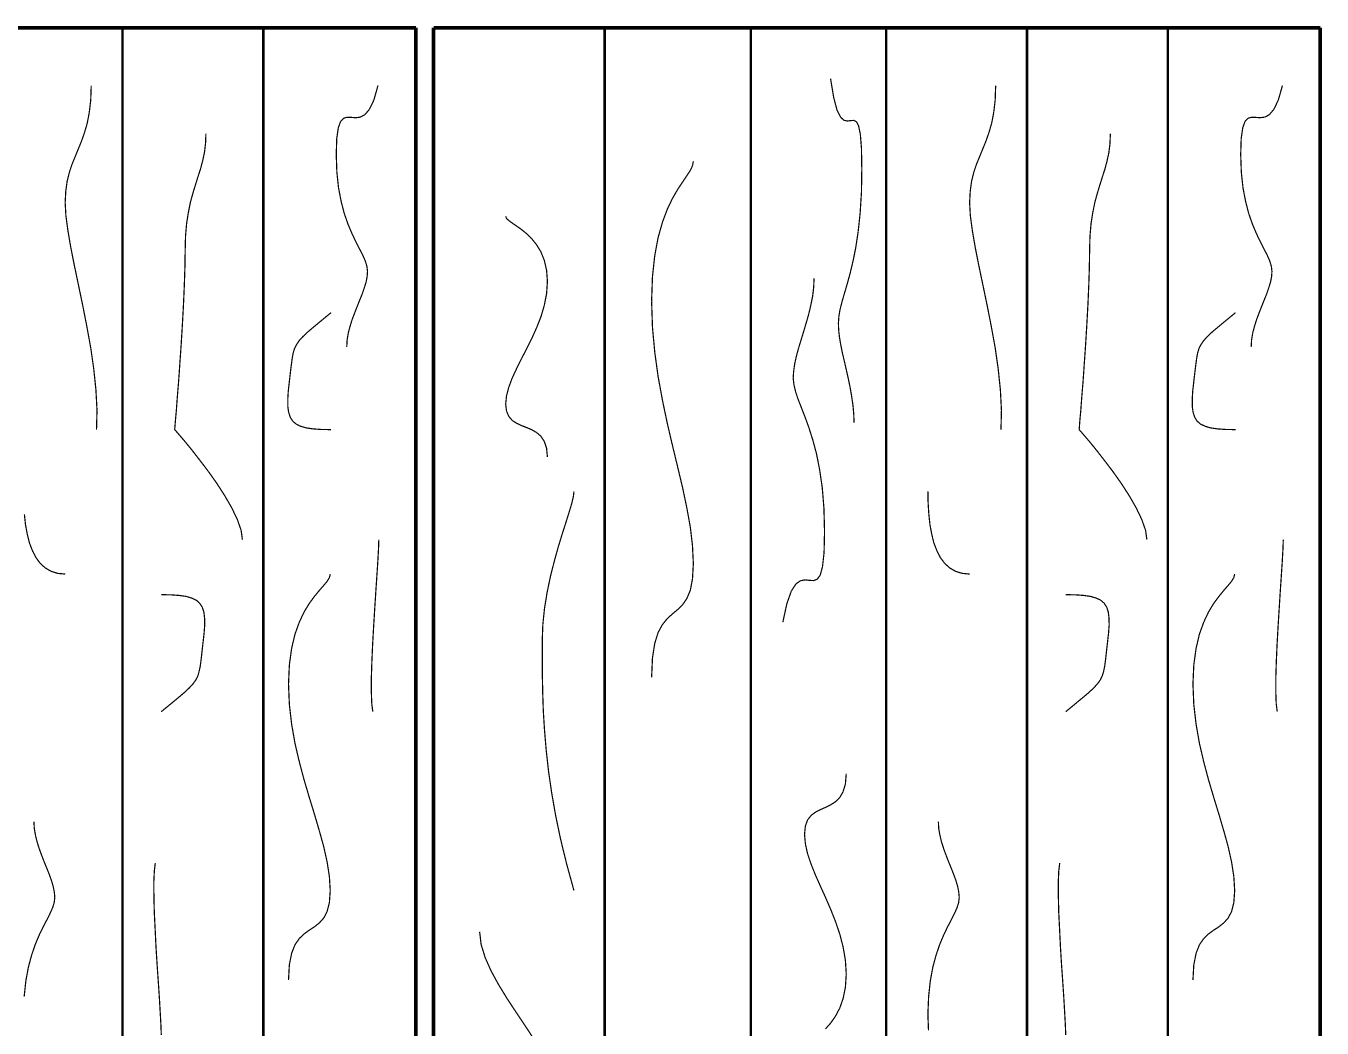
# Model space of a CAD drawing. Header units: metres. Extents: x -4.57 to 2.82, y -8.31 to 0.16.
# Drawn here: x -0.309 to 0.766, y -7.346 to -6.515 of the extents above; entities that cross this region are included whole.
import ezdxf

# ---------------------------------------------------------------- set-up
doc = ezdxf.new("R2010")
doc.units = ezdxf.units.M
doc.header["$LTSCALE"] = 10
doc.layers.get('0').update_dxf_attribs({"linetype": 'CONTINUOUS', "lineweight": 100})
doc.layers.add('furniture', color=4, linetype='CONTINUOUS', lineweight=100)

# ---------------------------------------------------------------- blocks, each defined once
blk = doc.blocks.new('F-0-0')
at = {"color": 0}
for points, const_width in [([(-765.9, 367.5), (-765.9, 367.5)], 3), ([(-765.9, 367.5), (-638.2, 367.5)], 3), ([(-765.9, 306.2), (-765.9, 367.5)], 3), ([(-765.9, 367.5), (-765.9, 367.5)], 3), ([(-765.9, 367.5), (-765.9, 367.5)], 3), ([(-765.9, 367.5), (-765.9, 367.5)], 3), ([(-765.9, 367.5), (-765.9, 367.5)], 3), ([(-765.9, 367.5), (-765.9, 367.5)], 3), ([(-765.9, 367.5), (-765.9, 367.5)], 3), ([(-765.9, 367.5), (-765.9, 367.5)], 3), ([(-765.9, 367.5), (-765.9, 367.5)], 3), ([(-765.9, 367.5), (-765.9, 367.5)], 3), ([(-765.9, 367.5), (-765.9, 367.5)], 3), ([(-765.9, 367.5), (-765.9, 367.5)], 3), ([(-765.9, 367.5), (-765.9, 367.5)], 3), ([(-765.9, 367.5), (-765.9, 367.5)], 3), ([(-765.9, 367.5), (-765.9, 367.5)], 3), ([(-638.2, 367.5), (-510.6, 367.5)], 3), ([(-510.6, 367.5), (-382.9, 367.5)], 3), ([(-382.9, 367.5), (-255.3, 367.5)], 3), ([(-255.3, 367.5), (-127.6, 367.5)], 3), ([(-127.6, 367.5), (0, 367.5)], 3), ([(0, 367.5), (127.6, 367.5)], 3), ([(-718, 336.1), (-718, 336.1)], 1), ([(-718, 336.1), (-706, 332.7)], 1), ([(-341.4, 336.8), (-341.4, 336.8)], 1), ([(-341.4, 336.8), (-333.1, 336.5)], 1), ([(-333.1, 336.5), (-322.5, 335.9)], 1), ([(-322.5, 335.9), (-310.3, 335.1)], 1), ([(-310.3, 335.1), (-296.9, 334.2)], 1), ([(-296.9, 334.2), (-282.6, 333.3)], 1), ([(-282.6, 333.3), (-268, 332.4)], 1), ([(-706, 332.7), (-698.3, 329)], 1), ([(-698.3, 329), (-693.8, 325.2)], 1), ([(-693.8, 325.2), (-691.8, 321.4)], 1), ([(-582.7, 320.7), (-577.5, 323.4)], 1), ([(-577.5, 323.4), (-572.7, 325.5)], 1), ([(-572.7, 325.5), (-568.2, 326.9)], 1), ([(-568.2, 326.9), (-563.9, 327.4)], 1), ([(-563.9, 327.4), (-559.5, 327.1)], 1), ([(-559.5, 327.1), (-554.9, 326.2)], 1), ([(-554.9, 326.2), (-550.1, 324.7)], 1), ([(-550.1, 324.7), (-545.1, 323)], 1), ([(-545.1, 323), (-540, 320.9)], 1), ([(-268, 332.4), (-253.5, 331.6)], 1), ([(-253.5, 331.6), (-239.6, 331)], 1), ([(-239.6, 331), (-226.7, 330.6)], 1), ([(-226.7, 330.6), (-215.3, 330.6)], 1), ([(-215.3, 330.6), (-205.9, 330.9)], 1), ([(-205.9, 330.9), (-198.8, 331.8)], 1), ([(-691.8, 321.4), (-691.3, 317.6)], 1), ([(-691.6, 313.9), (-691.7, 310.6)], 1), ([(-691.3, 317.6), (-691.6, 313.9)], 1), ([(-611.7, 308.2), (-602.9, 311.3)], 1), ([(-602.9, 311.3), (-595.3, 314.5)], 1), ([(-595.3, 314.5), (-588.6, 317.7)], 1), ([(-588.6, 317.7), (-582.7, 320.7)], 1), ([(-540, 320.9), (-534.7, 318.8)], 1), ([(-534.7, 318.8), (-529.3, 316.7)], 1), ([(-529.3, 316.7), (-523.8, 314.6)], 1), ([(-523.8, 314.6), (-518.2, 312.9)], 1), ([(-518.2, 312.9), (-512.6, 311.4)], 1), ([(-512.6, 311.4), (-506.9, 310.5)], 1), ([(-765.9, 244.9), (-765.9, 306.2)], 3), ([(-691.7, 310.6), (-690.9, 307.6)], 1), ([(-690.9, 307.6), (-688.3, 305.1)], 1), ([(-688.3, 305.1), (-683, 303.2)], 1), ([(-683, 303.2), (-674.1, 301.9)], 1), ([(-674.1, 301.9), (-660.9, 301.5)], 1), ([(-660.9, 301.5), (-646.1, 302)], 1), ([(-646.1, 302), (-633.1, 303.4)], 1), ([(-633.1, 303.4), (-621.7, 305.6)], 1), ([(-621.7, 305.6), (-611.7, 308.2)], 1), ([(-506.9, 310.5), (-501.2, 310.2)], 1), ([(-529.7, 297.2), (-529.7, 297.2)], 1), ([(-529.7, 297.2), (-523.2, 289.3)], 1), ([(-432.8, 289.2), (-432.7, 297.2)], 1), ([(-310, 295.8), (-312.9, 296.5)], 1), ([(-306.9, 293.9), (-310, 295.8)], 1), ([(-303.5, 291.1), (-306.9, 293.9)], 1), ([(-299.4, 287.5), (-303.5, 291.1)], 1), ([(-86.9, 291.1), (-99.9, 287.5)], 1), ([(-74.3, 293.9), (-86.9, 291.1)], 1), ([(-62.1, 295.8), (-74.3, 293.9)], 1), ([(-50.5, 296.5), (-62.1, 295.8)], 1), ([(-40.5, 295.8), (-50.5, 296.5)], 1), ([(-33.1, 293.9), (-40.5, 295.8)], 1), ([(-27.7, 291.1), (-33.1, 293.9)], 1), ([(-23.7, 287.5), (-27.7, 291.1)], 1), ([(-523.2, 289.3), (-517.9, 282.9)], 1), ([(-517.9, 282.9), (-513.6, 277.8)], 1), ([(-434.1, 276.6), (-433.3, 282.3)], 1), ([(-433.3, 282.3), (-432.8, 289.2)], 1), ([(-294.5, 283.5), (-299.4, 287.5)], 1), ([(-288.7, 279.2), (-294.5, 283.5)], 1), ([(-281.6, 274.9), (-288.7, 279.2)], 1), ([(-127.5, 279.2), (-142, 274.9)], 1), ([(-113.5, 283.5), (-127.5, 279.2)], 1), ([(-99.9, 287.5), (-113.5, 283.5)], 1), ([(-20.5, 283.5), (-23.7, 287.5)], 1), ([(-17.7, 279.2), (-20.5, 283.5)], 1), ([(-14.6, 274.9), (-17.7, 279.2)], 1), ([(-513.6, 277.8), (-509.8, 273.8)], 1), ([(-509.8, 273.8), (-506.5, 270.8)], 1), ([(-506.5, 270.8), (-503.3, 268.6)], 1), ([(-503.3, 268.6), (-500, 266.9)], 1), ([(-437.3, 268.2), (-435.5, 271.9)], 1), ([(-435.5, 271.9), (-434.1, 276.6)], 1), ([(-273.2, 270.9), (-281.6, 274.9)], 1), ([(-263.2, 267.3), (-273.2, 270.9)], 1), ([(-157, 270.9), (-172.4, 267.3)], 1), ([(-142, 274.9), (-157, 270.9)], 1), ([(-10.8, 270.9), (-14.6, 274.9)], 1), ([(-5.6, 267.3), (-10.8, 270.9)], 1), ([(-500, 266.9), (-496.3, 265.8)], 1), ([(-496.3, 265.8), (-492, 265)], 1), ([(-492, 265), (-486.8, 264.3)], 1), ([(-486.8, 264.3), (-480.4, 263.5)], 1), ([(-480.4, 263.5), (-472.6, 262.6)], 1), ([(-472.6, 262.6), (-464.7, 261.7)], 1), ([(-464.7, 261.7), (-457.8, 261.3)], 1), ([(-457.8, 261.3), (-452, 261.3)], 1), ([(-452, 261.3), (-447.1, 262)], 1), ([(-447.1, 262), (-443.1, 263.3)], 1), ([(-443.1, 263.3), (-439.8, 265.3)], 1), ([(-439.8, 265.3), (-437.3, 268.2)], 1), ([(-251.4, 264.5), (-263.2, 267.3)], 1), ([(-237.6, 262.6), (-251.4, 264.5)], 1), ([(-221.6, 261.9), (-237.6, 262.6)], 1), ([(-204.8, 262.6), (-221.6, 261.9)], 1), ([(-188.4, 264.5), (-204.8, 262.6)], 1), ([(-172.4, 267.3), (-188.4, 264.5)], 1), ([(1.5, 264.5), (-5.6, 267.3)], 1), ([(11.1, 262.6), (1.5, 264.5)], 1), ([(23.7, 261.9), (11.1, 262.6)], 1), ([(23.7, 261.9), (23.7, 261.9)], 1), ([(-765.9, 183.7), (-765.9, 244.9)], 3), ([(-765.9, 241), (-765.9, 241)], 2), ([(-765.9, 241), (-638.2, 241)], 2), ([(-638.2, 241), (-510.6, 241)], 2), ([(-510.6, 241), (-382.9, 241)], 2), ([(-382.9, 241), (-255.3, 241)], 2), ([(-255.3, 241), (-127.6, 241)], 2), ([(-127.6, 241), (0, 241)], 2), ([(0, 241), (127.6, 241)], 2), ([(-377.8, 209.1), (-367.7, 214.9)], 1), ([(-367.7, 214.9), (-358.1, 219.5)], 1), ([(-358.1, 219.5), (-349.2, 222.6)], 1), ([(-349.2, 222.6), (-341.4, 223.7)], 1), ([(-387.9, 202.6), (-377.8, 209.1)], 1), ([(-678, 193.4), (-678, 193.4)], 1), ([(-678, 193.4), (-669.9, 193.1)], 1), ([(-669.9, 193.1), (-662.5, 192.2)], 1), ([(-407, 188.6), (-397.8, 195.6)], 1), ([(-397.8, 195.6), (-387.9, 202.6)], 1), ([(-765.9, 122.4), (-765.9, 183.7)], 3), ([(-662.5, 192.2), (-655.6, 190.7)], 1), ([(-655.6, 190.7), (-649.1, 189)], 1), ([(-649.1, 189), (-642.6, 186.9)], 1), ([(-642.6, 186.9), (-635.9, 184.8)], 1), ([(-635.9, 184.8), (-629, 182.7)], 1), ([(-629, 182.7), (-621.4, 180.6)], 1), ([(-415.4, 182.1), (-407, 188.6)], 1), ([(-291.2, 185.5), (-293, 181.7)], 1), ([(-288.7, 188.3), (-291.2, 185.5)], 1), ([(-285.4, 190.4), (-288.7, 188.3)], 1), ([(-281.4, 191.7), (-285.4, 190.4)], 1), ([(-276.5, 192.3), (-281.4, 191.7)], 1), ([(-270.7, 192.4), (-276.5, 192.3)], 1), ([(-263.8, 191.9), (-270.7, 192.4)], 1), ([(-255.9, 191), (-263.8, 191.9)], 1), ([(-248.1, 190.1), (-255.9, 191)], 1), ([(-241.7, 189.4), (-248.1, 190.1)], 1), ([(-236.5, 188.7), (-241.7, 189.4)], 1), ([(-232.2, 187.8), (-236.5, 188.7)], 1), ([(-228.5, 186.7), (-232.2, 187.8)], 1), ([(-225.2, 185.1), (-228.5, 186.7)], 1), ([(-222, 182.8), (-225.2, 185.1)], 1), ([(-218.7, 179.8), (-222, 182.8)], 1), ([(-621.4, 180.6), (-613, 178.9)], 1), ([(-613, 178.9), (-603.7, 177.4)], 1), ([(-603.7, 177.4), (-593.1, 176.5)], 1), ([(-593.1, 176.5), (-581, 176.2)], 1), ([(-581, 176.2), (-567.3, 176)], 1), ([(-567.3, 176), (-552.2, 175.5)], 1), ([(-552.2, 175.5), (-536.2, 174.8)], 1), ([(-536.2, 174.8), (-519.8, 173.9)], 1), ([(-519.8, 173.9), (-503.4, 172.9)], 1), ([(-503.4, 172.9), (-487.6, 171.8)], 1), ([(-487.6, 171.8), (-472.9, 170.8)], 1), ([(-431.5, 168.6), (-427.9, 171.7)], 1), ([(-427.9, 171.7), (-422.5, 176.3)], 1), ([(-422.5, 176.3), (-415.4, 182.1)], 1), ([(-294.4, 177), (-295.2, 171.3)], 1), ([(-293, 181.7), (-294.4, 177)], 1), ([(-214.9, 175.8), (-218.7, 179.8)], 1), ([(-210.6, 170.7), (-214.9, 175.8)], 1), ([(-472.9, 170.8), (-459.8, 169.7)], 1), ([(-459.8, 169.7), (-448.7, 168.9)], 1), ([(-448.7, 168.9), (-440.1, 168.1)], 1), ([(-440.1, 168.1), (-434.6, 167.7)], 1), ([(-434.6, 167.7), (-432.7, 167.5)], 1), ([(-432.7, 167.5), (-431.5, 168.6)], 1), ([(-295.7, 164.5), (-295.8, 156.4)], 1), ([(-295.2, 171.3), (-295.7, 164.5)], 1), ([(-205.3, 164.3), (-210.6, 170.7)], 1), ([(-198.8, 156.4), (-205.3, 164.3)], 1), ([(-198.8, 156.4), (-198.8, 156.4)], 1), ([(-66.3, 150.6), (-73.3, 151.4)], 1), ([(-56.8, 150.2), (-66.3, 150.6)], 1), ([(-45.4, 150.3), (-56.8, 150.2)], 1), ([(-32.5, 150.6), (-45.4, 150.3)], 1), ([(-18.6, 151.3), (-32.5, 150.6)], 1), ([(-4.1, 152), (-18.6, 151.3)], 1), ([(10.5, 152.9), (-4.1, 152)], 1), ([(24.7, 153.9), (10.5, 152.9)], 1), ([(38.2, 154.8), (24.7, 153.9)], 1), ([(50.4, 155.5), (38.2, 154.8)], 1), ([(61, 156.1), (50.4, 155.5)], 1), ([(69.3, 156.4), (61, 156.1)], 1), ([(-766.4, 124.3), (-766.4, 124.3)], 2), ([(-766.4, 124.3), (-638.8, 124.3)], 2), ([(-765.9, 61.1), (-765.9, 122.4)], 3), ([(-638.8, 124.3), (-511.2, 124.3)], 2), ([(-511.2, 124.3), (-383.5, 124.3)], 2), ([(-383.5, 124.3), (-255.9, 124.3)], 2), ([(-255.9, 124.3), (-128.2, 124.3)], 2), ([(-128.2, 124.3), (-0.6, 124.3)], 2), ([(-0.6, 124.3), (127.1, 124.3)], 2), ([(-718, 98.3), (-718, 98.3)], 1), ([(-718, 98.3), (-706, 97.9)], 1), ([(-706, 97.9), (-695.7, 96.7)], 1), ([(-695.7, 96.7), (-686.8, 95)], 1), ([(-518.1, 94.7), (-500.5, 97.9)], 1), ([(-500.5, 97.9), (-483, 100.4)], 1), ([(-483, 100.4), (-465.7, 102.2)], 1), ([(-465.7, 102.2), (-448.8, 103.1)], 1), ([(-448.8, 103.1), (-432.7, 102.7)], 1), ([(-686.8, 95), (-678.9, 92.7)], 1), ([(-678.9, 92.7), (-671.8, 90.2)], 1), ([(-671.8, 90.2), (-665.2, 87.5)], 1), ([(-665.2, 87.5), (-658.8, 84.9)], 1), ([(-568.4, 84.4), (-552.2, 87.8)], 1), ([(-552.2, 87.8), (-535.4, 91.3)], 1), ([(-535.4, 91.3), (-518.1, 94.7)], 1), ([(-658.8, 84.9), (-652.5, 82.3)], 1), ([(-652.5, 82.3), (-645.8, 80.1)], 1), ([(-645.8, 80.1), (-638.5, 78.3)], 1), ([(-638.5, 78.3), (-630.3, 77.2)], 1), ([(-630.3, 77.2), (-621, 76.7)], 1), ([(-621, 76.7), (-610.1, 77.3)], 1), ([(-610.1, 77.3), (-597.5, 79)], 1), ([(-597.5, 79), (-583.5, 81.4)], 1), ([(-583.5, 81.4), (-568.4, 84.4)], 1), ([(-313.5, 70.5), (-312.9, 76.7)], 1), ([(-318, 60.2), (-315.2, 65)], 1), ([(-315.2, 65), (-313.5, 70.5)], 1), ([(-58.6, 65.4), (-63.6, 63.6)], 1), ([(-53.8, 66.8), (-58.6, 65.4)], 1), ([(-49.2, 67.7), (-53.8, 66.8)], 1), ([(-44.8, 68.1), (-49.2, 67.7)], 1), ([(-40.5, 67.6), (-44.8, 68.1)], 1), ([(-36, 66.2), (-40.5, 67.6)], 1), ([(-31.2, 64), (-36, 66.2)], 1), ([(-26, 61.4), (-31.2, 64)], 1), ([(-765.9, -0.1), (-765.9, 61.1)], 3), ([(-326.5, 52.5), (-321.8, 56)], 1), ([(-321.8, 56), (-318, 60.2)], 1), ([(-90.5, 53.5), (-96.2, 52.1)], 1), ([(-84.9, 55.3), (-90.5, 53.5)], 1), ([(-79.4, 57.3), (-84.9, 55.3)], 1), ([(-74, 59.4), (-79.4, 57.3)], 1), ([(-68.7, 61.6), (-74, 59.4)], 1), ([(-63.6, 63.6), (-68.7, 61.6)], 1), ([(-20.1, 58.3), (-26, 61.4)], 1), ([(-13.4, 55.1), (-20.1, 58.3)], 1), ([(-5.8, 51.9), (-13.4, 55.1)], 1), ([(-371.6, 42.3), (-362.4, 42.9)], 1), ([(-362.4, 42.9), (-353.8, 43.8)], 1), ([(-353.8, 43.8), (-345.9, 45.3)], 1), ([(-345.9, 45.3), (-338.6, 47.1)], 1), ([(-338.6, 47.1), (-332.2, 49.6)], 1), ([(-332.2, 49.6), (-326.5, 52.5)], 1), ([(-101.8, 51.1), (-107.5, 50.8)], 1), ([(-96.2, 52.1), (-101.8, 51.1)], 1), ([(3, 48.9), (-5.8, 51.9)], 1), ([(13, 46.2), (3, 48.9)], 1), ([(24.4, 44.1), (13, 46.2)], 1), ([(37.4, 42.7), (24.4, 44.1)], 1), ([(52.2, 42.1), (37.4, 42.7)], 1), ([(65.4, 42.6), (52.2, 42.1)], 1), ([(-381.4, 42.1), (-371.6, 42.3)], 1), ([(-381.4, 42.1), (-381.4, 42.1)], 1), ([(-766.4, 7.6), (-766.4, 7.6)], 2), ([(-766.4, 7.6), (-638.8, 7.6)], 2), ([(-765.9, -61.4), (-765.9, -0.1)], 3), ([(-638.8, 7.6), (-511.2, 7.6)], 2), ([(-511.2, 7.6), (-383.5, 7.6)], 2), ([(-383.5, 7.6), (-255.9, 7.6)], 2), ([(-255.9, 7.6), (-128.2, 7.6)], 2), ([(-128.2, 7.6), (-0.6, 7.6)], 2), ([(-0.6, 7.6), (127.1, 7.6)], 2), ([(-689.1, -19.5), (-688.1, -17.2)], 1), ([(-688.9, -22), (-689.1, -19.5)], 1), ([(-688.6, -24.7), (-688.9, -22)], 1), ([(-688.1, -17.2), (-684.6, -15.4)], 1), ([(-684.6, -15.4), (-677.6, -13.9)], 1), ([(-677.6, -13.9), (-666, -13)], 1), ([(-666, -13), (-648.6, -12.7)], 1), ([(-648.6, -12.7), (-629.2, -13)], 1), ([(-629.2, -13), (-612, -14.1)], 1), ([(-612, -14.1), (-597, -15.7)], 1), ([(-597, -15.7), (-583.8, -17.7)], 1), ([(-583.8, -17.7), (-572.3, -20)], 1), ([(-572.3, -20), (-562.3, -22.4)], 1), ([(-468.2, -22.5), (-460.8, -21.2)], 1), ([(-460.8, -21.2), (-453.4, -20.1)], 1), ([(-453.4, -20.1), (-445.9, -19.4)], 1), ([(-445.9, -19.4), (-438.4, -19.1)], 1), ([(-697.8, -33.3), (-691.9, -30.4)], 1), ([(-691.9, -30.4), (-689.2, -27.6)], 1), ([(-689.2, -27.6), (-688.6, -24.7)], 1), ([(-562.3, -22.4), (-553.5, -24.8)], 1), ([(-553.5, -24.8), (-545.7, -27.1)], 1), ([(-545.7, -27.1), (-538.8, -29.1)], 1), ([(-538.8, -29.1), (-532.5, -30.7)], 1), ([(-532.5, -30.7), (-526.7, -31.7)], 1), ([(-526.7, -31.7), (-521, -32.1)], 1), ([(-521, -32.1), (-515.2, -31.9)], 1), ([(-515.2, -31.9), (-509.1, -31.2)], 1), ([(-509.1, -31.2), (-502.8, -30.1)], 1), ([(-502.8, -30.1), (-496.2, -28.8)], 1), ([(-496.2, -28.8), (-489.5, -27.2)], 1), ([(-489.5, -27.2), (-482.5, -25.6)], 1), ([(-482.5, -25.6), (-475.4, -24)], 1), ([(-475.4, -24), (-468.2, -22.5)], 1), ([(-147.5, -25.6), (-147.5, -25.6)], 1), ([(-147.5, -25.6), (-138.9, -26.3)], 1), ([(-138.9, -26.3), (-132.5, -28.2)], 1), ([(-132.5, -28.2), (-127.6, -31)], 1), ([(-127.6, -31), (-124.1, -34.6)], 1), ([(-25, -34.6), (-14.5, -31)], 1), ([(-14.5, -31), (-3.7, -28.2)], 1), ([(-3.7, -28.2), (7.4, -26.3)], 1), ([(7.4, -26.3), (18.8, -25.6)], 1), ([(18.8, -25.6), (29.7, -26.3)], 1), ([(29.7, -26.3), (39, -28.2)], 1), ([(39, -28.2), (47, -31)], 1), ([(47, -31), (53.8, -34.6)], 1), ([(-723.7, -38.6), (-708, -36)], 1), ([(-723.7, -38.6), (-723.7, -38.6)], 1), ([(-708, -36), (-697.8, -33.3)], 1), ([(-124.1, -34.6), (-121.5, -38.6)], 1), ([(-121.5, -38.6), (-119.4, -42.9)], 1), ([(-119.4, -42.9), (-117.5, -47.2)], 1), ([(-54.5, -47.2), (-45, -42.9)], 1), ([(-45, -42.9), (-35.1, -38.6)], 1), ([(-35.1, -38.6), (-25, -34.6)], 1), ([(53.8, -34.6), (59.5, -38.6)], 1), ([(59.5, -38.6), (64.3, -42.9)], 1), ([(-550.7, -52.6), (-558.2, -52.3)], 1), ([(-543.2, -53.5), (-550.7, -52.6)], 1), ([(-535.8, -55), (-543.2, -53.5)], 1), ([(-424.3, -53.4), (-434.4, -56.6)], 1), ([(-412.8, -50.3), (-424.3, -53.4)], 1), ([(-399.6, -47.7), (-412.8, -50.3)], 1), ([(-384.6, -45.5), (-399.6, -47.7)], 1), ([(-367.5, -44.1), (-384.6, -45.5)], 1), ([(-348, -43.6), (-367.5, -44.1)], 1), ([(-330.7, -44), (-348, -43.6)], 1), ([(-319, -45.3), (-330.7, -44)], 1), ([(-312, -47.2), (-319, -45.3)], 1), ([(-308.6, -49.7), (-312, -47.2)], 1), ([(-307.5, -52.7), (-308.6, -49.7)], 1), ([(-307.7, -56), (-307.5, -52.7)], 1), ([(-117.5, -47.2), (-115.4, -51.3)], 1), ([(-115.4, -51.3), (-112.7, -54.8)], 1), ([(-72.5, -54.8), (-63.7, -51.3)], 1), ([(-63.7, -51.3), (-54.5, -47.2)], 1), ([(-765.9, -122.7), (-765.9, -61.4)], 3), ([(-528.5, -56.7), (-535.8, -55)], 1), ([(-521.2, -58.8), (-528.5, -56.7)], 1), ([(-514.1, -60.9), (-521.2, -58.8)], 1), ([(-507.2, -63), (-514.1, -60.9)], 1), ([(-500.4, -65.1), (-507.2, -63)], 1), ([(-450.9, -62.8), (-457.8, -65.5)], 1), ([(-443.2, -59.8), (-450.9, -62.8)], 1), ([(-434.4, -56.6), (-443.2, -59.8)], 1), ([(-308.1, -59.7), (-307.7, -56)], 1), ([(-307.4, -63.5), (-308.1, -59.7)], 1), ([(-304.8, -67.3), (-307.4, -63.5)], 1), ([(-112.7, -54.8), (-109, -57.7)], 1), ([(-109, -57.7), (-103.9, -59.5)], 1), ([(-103.9, -59.5), (-97.2, -60.2)], 1), ([(-97.2, -60.2), (-89.3, -59.5)], 1), ([(-89.3, -59.5), (-81.1, -57.7)], 1), ([(-81.1, -57.7), (-72.5, -54.8)], 1), ([(-493.8, -66.9), (-500.4, -65.1)], 1), ([(-487.5, -68.3), (-493.8, -66.9)], 1), ([(-481.4, -69.2), (-487.5, -68.3)], 1), ([(-475.6, -69.6), (-481.4, -69.2)], 1), ([(-470, -69), (-475.6, -69.6)], 1), ([(-464.1, -67.6), (-470, -69)], 1), ([(-457.8, -65.5), (-464.1, -67.6)], 1), ([(-298.9, -71.1), (-304.8, -67.3)], 1), ([(-288.6, -74.8), (-298.9, -71.1)], 1), ([(-273, -78.2), (-288.6, -74.8)], 1), ([(-273, -78.2), (-273, -78.2)], 1), ([(-766.4, -104.8), (-766.4, -104.8)], 2), ([(-766.4, -104.8), (-638.8, -104.8)], 2), ([(-638.8, -104.8), (-511.2, -104.8)], 2), ([(-511.2, -104.8), (-383.5, -104.8)], 2), ([(-383.5, -104.8), (-255.9, -104.8)], 2), ([(-255.9, -104.8), (-128.2, -104.8)], 2), ([(-128.2, -104.8), (-0.6, -104.8)], 2), ([(-0.6, -104.8), (127.1, -104.8)], 2), ([(-765.9, -184), (-765.9, -122.7)], 3), ([(-651.5, -153.1), (-655.2, -152.4)], 1), ([(-647.6, -154.9), (-651.5, -153.1)], 1), ([(-643.2, -157.8), (-647.6, -154.9)], 1), ([(-638, -161.3), (-643.2, -157.8)], 1), ([(-631.8, -165.4), (-638, -161.3)], 1), ([(-384.5, -161.3), (-401.7, -165.4)], 1), ([(-367.8, -157.8), (-384.5, -161.3)], 1), ([(-351.8, -154.9), (-367.8, -157.8)], 1), ([(-336.4, -153.1), (-351.8, -154.9)], 1), ([(-321.6, -152.4), (-336.4, -153.1)], 1), ([(-309, -153.1), (-321.6, -152.4)], 1), ([(-299.5, -154.9), (-309, -153.1)], 1), ([(-292.6, -157.8), (-299.5, -154.9)], 1), ([(-287.5, -161.3), (-292.6, -157.8)], 1), ([(-283.5, -165.4), (-287.5, -161.3)], 1), ([(-624.4, -169.7), (-631.8, -165.4)], 1), ([(-615.4, -174), (-624.4, -169.7)], 1), ([(-419.5, -169.7), (-437.9, -174)], 1), ([(-401.7, -165.4), (-419.5, -169.7)], 1), ([(-279.9, -169.7), (-283.5, -165.4)], 1), ([(-276, -174), (-279.9, -169.7)], 1), ([(-765.9, -245.2), (-765.9, -184)], 3), ([(-604.7, -178), (-615.4, -174)], 1), ([(-592, -181.6), (-604.7, -178)], 1), ([(-577, -184.4), (-592, -181.6)], 1), ([(-476.6, -181.6), (-496.9, -184.4)], 1), ([(-457, -178), (-476.6, -181.6)], 1), ([(-437.9, -174), (-457, -178)], 1), ([(-271.1, -178), (-276, -174)], 1), ([(-264.5, -181.6), (-271.1, -178)], 1), ([(-255.5, -184.4), (-264.5, -181.6)], 1), ([(-559.5, -186.3), (-577, -184.4)], 1), ([(-539.2, -187), (-559.5, -186.3)], 1), ([(-517.7, -186.3), (-539.2, -187)], 1), ([(-496.9, -184.4), (-517.7, -186.3)], 1), ([(-243.3, -186.3), (-255.5, -184.4)], 1), ([(-227.3, -187), (-243.3, -186.3)], 1), ([(-227.3, -187), (-227.3, -187)], 1), ([(-766.4, -225.9), (-766.4, -225.9)], 2), ([(-766.4, -225.9), (-638.8, -225.9)], 2), ([(-638.8, -225.9), (-511.2, -225.9)], 2), ([(-511.2, -225.9), (-383.5, -225.9)], 2), ([(-383.5, -225.9), (-255.9, -225.9)], 2), ([(-255.9, -225.9), (-128.2, -225.9)], 2), ([(-128.2, -225.9), (-0.6, -225.9)], 2), ([(-0.6, -225.9), (127.1, -225.9)], 2), ([(-765.9, -306.5), (-765.9, -245.2)], 3), ([(-377.1, -251.9), (-381.4, -251.4)], 1), ([(-371.2, -253.3), (-377.1, -251.9)], 1), ([(-363.9, -255.5), (-371.2, -253.3)], 1), ([(-355.3, -258.2), (-363.9, -255.5)], 1), ([(-345.6, -261.3), (-355.3, -258.2)], 1), ([(-72.3, -257.4), (-93.1, -262.5)], 1), ([(-50.5, -251.4), (-72.3, -257.4)], 1), ([(-50.5, -251.4), (-50.5, -251.4)], 1), ([(-334.8, -264.6), (-345.6, -261.3)], 1), ([(-323.2, -267.8), (-334.8, -264.6)], 1), ([(-310.9, -270.9), (-323.2, -267.8)], 1), ([(-112.8, -266.6), (-131.7, -269.9)], 1), ([(-93.1, -262.5), (-112.8, -266.6)], 1), ([(-580.1, -278.8), (-586, -282.4)], 1), ([(-573.1, -276), (-580.1, -278.8)], 1), ([(-564.9, -274.1), (-573.1, -276)], 1), ([(-555.4, -273.4), (-564.9, -274.1)], 1), ([(-545.4, -274.1), (-555.4, -273.4)], 1), ([(-535.7, -276), (-545.4, -274.1)], 1), ([(-526.2, -278.8), (-535.7, -276)], 1), ([(-517.1, -282.4), (-526.2, -278.8)], 1), ([(-427.2, -278.8), (-430.3, -282.4)], 1), ([(-423, -276), (-427.2, -278.8)], 1), ([(-417.3, -274.1), (-423, -276)], 1), ([(-409.9, -273.4), (-417.3, -274.1)], 1), ([(-409.9, -273.4), (-409.9, -273.4)], 1), ([(-298, -273.6), (-310.9, -270.9)], 1), ([(-284.7, -275.8), (-298, -273.6)], 1), ([(-271.1, -277.2), (-284.7, -275.8)], 1), ([(-257.3, -277.7), (-271.1, -277.2)], 1), ([(-243.3, -277.7), (-257.3, -277.7)], 1), ([(-229, -277.6), (-243.3, -277.7)], 1), ([(-214.3, -277.3), (-229, -277.6)], 1), ([(-199.1, -276.8), (-214.3, -277.3)], 1), ([(-183.3, -275.8), (-199.1, -276.8)], 1), ([(-166.8, -274.4), (-183.3, -275.8)], 1), ([(-149.6, -272.5), (-166.8, -274.4)], 1), ([(-131.7, -269.9), (-149.6, -272.5)], 1), ([(-591, -286.4), (-595.2, -290.7)], 1), ([(-586, -282.4), (-591, -286.4)], 1), ([(-508.2, -286.4), (-517.1, -282.4)], 1), ([(-499.6, -290.7), (-508.2, -286.4)], 1), ([(-432.6, -286.4), (-434.4, -290.7)], 1), ([(-430.3, -282.4), (-432.6, -286.4)], 1), ([(62, -291.6), (72.9, -284.5)], 1), ([(-601.5, -299), (-604, -302.6)], 1), ([(-598.7, -295), (-601.5, -299)], 1), ([(-595.2, -290.7), (-598.7, -295)], 1), ([(-491.3, -295), (-499.6, -290.7)], 1), ([(-483.2, -299), (-491.3, -295)], 1), ([(-475.5, -302.6), (-483.2, -299)], 1), ([(-438, -299), (-440.3, -302.6)], 1), ([(-436.1, -295), (-438, -299)], 1), ([(-434.4, -290.7), (-436.1, -295)], 1), ([(39.3, -306.7), (50.8, -299.1)], 1), ([(50.8, -299.1), (62, -291.6)], 1), ([(-765.9, -367.8), (-765.9, -306.5)], 3), ([(-607.8, -307.3), (-609.6, -308)], 1), ([(-606, -305.4), (-607.8, -307.3)], 1), ([(-604, -302.6), (-606, -305.4)], 1), ([(-468, -305.4), (-475.5, -302.6)], 1), ([(-460.8, -307.3), (-468, -305.4)], 1), ([(-453.9, -308), (-460.8, -307.3)], 1), ([(-448, -307.3), (-453.9, -308)], 1), ([(-443.6, -305.4), (-448, -307.3)], 1), ([(-440.3, -302.6), (-443.6, -305.4)], 1), ([(27.7, -313.8), (39.3, -306.7)], 1), ([(4.9, -325.1), (16.2, -320.1)], 1), ([(16.2, -320.1), (27.7, -313.8)], 1), ([(-16.3, -329.6), (-5.9, -328.4)], 1), ([(-16.3, -329.6), (-16.3, -329.6)], 1), ([(-5.9, -328.4), (4.9, -325.1)], 1), ([(-638.2, -367.8), (-765.9, -367.8)], 3), ([(-510.6, -367.8), (-638.2, -367.8)], 3), ([(-382.9, -367.8), (-510.6, -367.8)], 3), ([(-255.3, -367.8), (-382.9, -367.8)], 3), ([(-127.6, -367.8), (-255.3, -367.8)], 3), ([(0, -367.8), (-127.6, -367.8)], 3), ([(127.6, -367.8), (0, -367.8)], 3)]:
    blk.add_lwpolyline(points, dxfattribs=dict(at, const_width=const_width))
blk = doc.blocks.new('F-0-3')
at = {"color": 0}
for points, const_width in [([(-765.9, 367.5), (-765.9, 367.5)], 3), ([(-765.9, 367.5), (-638.2, 367.5)], 3), ([(-765.9, 306.2), (-765.9, 367.5)], 3), ([(-765.9, 367.5), (-765.9, 367.5)], 3), ([(-765.9, 367.5), (-765.9, 367.5)], 3), ([(-765.9, 367.5), (-765.9, 367.5)], 3), ([(-765.9, 367.5), (-765.9, 367.5)], 3), ([(-765.9, 367.5), (-765.9, 367.5)], 3), ([(-765.9, 367.5), (-765.9, 367.5)], 3), ([(-765.9, 367.5), (-765.9, 367.5)], 3), ([(-765.9, 367.5), (-765.9, 367.5)], 3), ([(-765.9, 367.5), (-765.9, 367.5)], 3), ([(-765.9, 367.5), (-765.9, 367.5)], 3), ([(-765.9, 367.5), (-765.9, 367.5)], 3), ([(-765.9, 367.5), (-765.9, 367.5)], 3), ([(-765.9, 367.5), (-765.9, 367.5)], 3), ([(-765.9, 367.5), (-765.9, 367.5)], 3), ([(-638.2, 367.5), (-510.6, 367.5)], 3), ([(-510.6, 367.5), (-382.9, 367.5)], 3), ([(-382.9, 367.5), (-255.3, 367.5)], 3), ([(-255.3, 367.5), (-127.6, 367.5)], 3), ([(-127.6, 367.5), (0, 367.5)], 3), ([(0, 367.5), (127.6, 367.5)], 3), ([(-718, 336.1), (-718, 336.1)], 1), ([(-718, 336.1), (-706, 332.7)], 1), ([(-341.4, 336.8), (-341.4, 336.8)], 1), ([(-341.4, 336.8), (-333.1, 336.5)], 1), ([(-333.1, 336.5), (-322.5, 335.9)], 1), ([(-322.5, 335.9), (-310.3, 335.1)], 1), ([(-310.3, 335.1), (-296.9, 334.2)], 1), ([(-296.9, 334.2), (-282.6, 333.3)], 1), ([(-282.6, 333.3), (-268, 332.4)], 1), ([(-706, 332.7), (-698.3, 329)], 1), ([(-698.3, 329), (-693.8, 325.2)], 1), ([(-693.8, 325.2), (-691.8, 321.4)], 1), ([(-582.7, 320.7), (-577.5, 323.4)], 1), ([(-577.5, 323.4), (-572.7, 325.5)], 1), ([(-572.7, 325.5), (-568.2, 326.9)], 1), ([(-568.2, 326.9), (-563.9, 327.4)], 1), ([(-563.9, 327.4), (-559.5, 327.1)], 1), ([(-559.5, 327.1), (-554.9, 326.2)], 1), ([(-554.9, 326.2), (-550.1, 324.7)], 1), ([(-550.1, 324.7), (-545.1, 323)], 1), ([(-545.1, 323), (-540, 320.9)], 1), ([(-268, 332.4), (-253.5, 331.6)], 1), ([(-253.5, 331.6), (-239.6, 331)], 1), ([(-239.6, 331), (-226.7, 330.6)], 1), ([(-226.7, 330.6), (-215.3, 330.6)], 1), ([(-215.3, 330.6), (-205.9, 330.9)], 1), ([(-205.9, 330.9), (-198.8, 331.8)], 1), ([(-691.8, 321.4), (-691.3, 317.6)], 1), ([(-691.6, 313.9), (-691.7, 310.6)], 1), ([(-691.3, 317.6), (-691.6, 313.9)], 1), ([(-611.7, 308.2), (-602.9, 311.3)], 1), ([(-602.9, 311.3), (-595.3, 314.5)], 1), ([(-595.3, 314.5), (-588.6, 317.7)], 1), ([(-588.6, 317.7), (-582.7, 320.7)], 1), ([(-540, 320.9), (-534.7, 318.8)], 1), ([(-534.7, 318.8), (-529.3, 316.7)], 1), ([(-529.3, 316.7), (-523.8, 314.6)], 1), ([(-523.8, 314.6), (-518.2, 312.9)], 1), ([(-518.2, 312.9), (-512.6, 311.4)], 1), ([(-512.6, 311.4), (-506.9, 310.5)], 1), ([(-765.9, 244.9), (-765.9, 306.2)], 3), ([(-691.7, 310.6), (-690.9, 307.6)], 1), ([(-690.9, 307.6), (-688.3, 305.1)], 1), ([(-688.3, 305.1), (-683, 303.2)], 1), ([(-683, 303.2), (-674.1, 301.9)], 1), ([(-674.1, 301.9), (-660.9, 301.5)], 1), ([(-660.9, 301.5), (-646.1, 302)], 1), ([(-646.1, 302), (-633.1, 303.4)], 1), ([(-633.1, 303.4), (-621.7, 305.6)], 1), ([(-621.7, 305.6), (-611.7, 308.2)], 1), ([(-506.9, 310.5), (-501.2, 310.2)], 1), ([(-529.7, 297.2), (-529.7, 297.2)], 1), ([(-529.7, 297.2), (-523.2, 289.3)], 1), ([(-432.8, 289.2), (-432.7, 297.2)], 1), ([(-310, 295.8), (-312.9, 296.5)], 1), ([(-306.9, 293.9), (-310, 295.8)], 1), ([(-303.5, 291.1), (-306.9, 293.9)], 1), ([(-299.4, 287.5), (-303.5, 291.1)], 1), ([(-86.9, 291.1), (-99.9, 287.5)], 1), ([(-74.3, 293.9), (-86.9, 291.1)], 1), ([(-62.1, 295.8), (-74.3, 293.9)], 1), ([(-50.5, 296.5), (-62.1, 295.8)], 1), ([(-40.5, 295.8), (-50.5, 296.5)], 1), ([(-33.1, 293.9), (-40.5, 295.8)], 1), ([(-27.7, 291.1), (-33.1, 293.9)], 1), ([(-23.7, 287.5), (-27.7, 291.1)], 1), ([(-523.2, 289.3), (-517.9, 282.9)], 1), ([(-517.9, 282.9), (-513.6, 277.8)], 1), ([(-434.1, 276.6), (-433.3, 282.3)], 1), ([(-433.3, 282.3), (-432.8, 289.2)], 1), ([(-294.5, 283.5), (-299.4, 287.5)], 1), ([(-288.7, 279.2), (-294.5, 283.5)], 1), ([(-281.6, 274.9), (-288.7, 279.2)], 1), ([(-127.5, 279.2), (-142, 274.9)], 1), ([(-113.5, 283.5), (-127.5, 279.2)], 1), ([(-99.9, 287.5), (-113.5, 283.5)], 1), ([(-20.5, 283.5), (-23.7, 287.5)], 1), ([(-17.7, 279.2), (-20.5, 283.5)], 1), ([(-14.6, 274.9), (-17.7, 279.2)], 1), ([(-513.6, 277.8), (-509.8, 273.8)], 1), ([(-509.8, 273.8), (-506.5, 270.8)], 1), ([(-506.5, 270.8), (-503.3, 268.6)], 1), ([(-503.3, 268.6), (-500, 266.9)], 1), ([(-437.3, 268.2), (-435.5, 271.9)], 1), ([(-435.5, 271.9), (-434.1, 276.6)], 1), ([(-273.2, 270.9), (-281.6, 274.9)], 1), ([(-263.2, 267.3), (-273.2, 270.9)], 1), ([(-157, 270.9), (-172.4, 267.3)], 1), ([(-142, 274.9), (-157, 270.9)], 1), ([(-10.8, 270.9), (-14.6, 274.9)], 1), ([(-5.6, 267.3), (-10.8, 270.9)], 1), ([(-500, 266.9), (-496.3, 265.8)], 1), ([(-496.3, 265.8), (-492, 265)], 1), ([(-492, 265), (-486.8, 264.3)], 1), ([(-486.8, 264.3), (-480.4, 263.5)], 1), ([(-480.4, 263.5), (-472.6, 262.6)], 1), ([(-472.6, 262.6), (-464.7, 261.7)], 1), ([(-464.7, 261.7), (-457.8, 261.3)], 1), ([(-457.8, 261.3), (-452, 261.3)], 1), ([(-452, 261.3), (-447.1, 262)], 1), ([(-447.1, 262), (-443.1, 263.3)], 1), ([(-443.1, 263.3), (-439.8, 265.3)], 1), ([(-439.8, 265.3), (-437.3, 268.2)], 1), ([(-251.4, 264.5), (-263.2, 267.3)], 1), ([(-237.6, 262.6), (-251.4, 264.5)], 1), ([(-221.6, 261.9), (-237.6, 262.6)], 1), ([(-204.8, 262.6), (-221.6, 261.9)], 1), ([(-188.4, 264.5), (-204.8, 262.6)], 1), ([(-172.4, 267.3), (-188.4, 264.5)], 1), ([(1.5, 264.5), (-5.6, 267.3)], 1), ([(11.1, 262.6), (1.5, 264.5)], 1), ([(23.7, 261.9), (11.1, 262.6)], 1), ([(23.7, 261.9), (23.7, 261.9)], 1), ([(-765.9, 183.7), (-765.9, 244.9)], 3), ([(-765.9, 241), (-765.9, 241)], 2), ([(-765.9, 241), (-638.2, 241)], 2), ([(-638.2, 241), (-510.6, 241)], 2), ([(-510.6, 241), (-382.9, 241)], 2), ([(-382.9, 241), (-255.3, 241)], 2), ([(-255.3, 241), (-127.6, 241)], 2), ([(-127.6, 241), (0, 241)], 2), ([(0, 241), (127.6, 241)], 2), ([(-377.8, 209.1), (-367.7, 214.9)], 1), ([(-367.7, 214.9), (-358.1, 219.5)], 1), ([(-358.1, 219.5), (-349.2, 222.6)], 1), ([(-349.2, 222.6), (-341.4, 223.7)], 1), ([(-387.9, 202.6), (-377.8, 209.1)], 1), ([(-678, 193.4), (-678, 193.4)], 1), ([(-678, 193.4), (-669.9, 193.1)], 1), ([(-669.9, 193.1), (-662.5, 192.2)], 1), ([(-407, 188.6), (-397.8, 195.6)], 1), ([(-397.8, 195.6), (-387.9, 202.6)], 1), ([(-765.9, 122.4), (-765.9, 183.7)], 3), ([(-662.5, 192.2), (-655.6, 190.7)], 1), ([(-655.6, 190.7), (-649.1, 189)], 1), ([(-649.1, 189), (-642.6, 186.9)], 1), ([(-642.6, 186.9), (-635.9, 184.8)], 1), ([(-635.9, 184.8), (-629, 182.7)], 1), ([(-629, 182.7), (-621.4, 180.6)], 1), ([(-415.4, 182.1), (-407, 188.6)], 1), ([(-291.2, 185.5), (-293, 181.7)], 1), ([(-288.7, 188.3), (-291.2, 185.5)], 1), ([(-285.4, 190.4), (-288.7, 188.3)], 1), ([(-281.4, 191.7), (-285.4, 190.4)], 1), ([(-276.5, 192.3), (-281.4, 191.7)], 1), ([(-270.7, 192.4), (-276.5, 192.3)], 1), ([(-263.8, 191.9), (-270.7, 192.4)], 1), ([(-255.9, 191), (-263.8, 191.9)], 1), ([(-248.1, 190.1), (-255.9, 191)], 1), ([(-241.7, 189.4), (-248.1, 190.1)], 1), ([(-236.5, 188.7), (-241.7, 189.4)], 1), ([(-232.2, 187.8), (-236.5, 188.7)], 1), ([(-228.5, 186.7), (-232.2, 187.8)], 1), ([(-225.2, 185.1), (-228.5, 186.7)], 1), ([(-222, 182.8), (-225.2, 185.1)], 1), ([(-218.7, 179.8), (-222, 182.8)], 1), ([(-621.4, 180.6), (-613, 178.9)], 1), ([(-613, 178.9), (-603.7, 177.4)], 1), ([(-603.7, 177.4), (-593.1, 176.5)], 1), ([(-593.1, 176.5), (-581, 176.2)], 1), ([(-581, 176.2), (-567.3, 176)], 1), ([(-567.3, 176), (-552.2, 175.5)], 1), ([(-552.2, 175.5), (-536.2, 174.8)], 1), ([(-536.2, 174.8), (-519.8, 173.9)], 1), ([(-519.8, 173.9), (-503.4, 172.9)], 1), ([(-503.4, 172.9), (-487.6, 171.8)], 1), ([(-487.6, 171.8), (-472.9, 170.8)], 1), ([(-431.5, 168.6), (-427.9, 171.7)], 1), ([(-427.9, 171.7), (-422.5, 176.3)], 1), ([(-422.5, 176.3), (-415.4, 182.1)], 1), ([(-294.4, 177), (-295.2, 171.3)], 1), ([(-293, 181.7), (-294.4, 177)], 1), ([(-214.9, 175.8), (-218.7, 179.8)], 1), ([(-210.6, 170.7), (-214.9, 175.8)], 1), ([(-472.9, 170.8), (-459.8, 169.7)], 1), ([(-459.8, 169.7), (-448.7, 168.9)], 1), ([(-448.7, 168.9), (-440.1, 168.1)], 1), ([(-440.1, 168.1), (-434.6, 167.7)], 1), ([(-434.6, 167.7), (-432.7, 167.5)], 1), ([(-432.7, 167.5), (-431.5, 168.6)], 1), ([(-295.7, 164.5), (-295.8, 156.4)], 1), ([(-295.2, 171.3), (-295.7, 164.5)], 1), ([(-205.3, 164.3), (-210.6, 170.7)], 1), ([(-198.8, 156.4), (-205.3, 164.3)], 1), ([(-198.8, 156.4), (-198.8, 156.4)], 1), ([(-66.3, 150.6), (-73.3, 151.4)], 1), ([(-56.8, 150.2), (-66.3, 150.6)], 1), ([(-45.4, 150.3), (-56.8, 150.2)], 1), ([(-32.5, 150.6), (-45.4, 150.3)], 1), ([(-18.6, 151.3), (-32.5, 150.6)], 1), ([(-4.1, 152), (-18.6, 151.3)], 1), ([(10.5, 152.9), (-4.1, 152)], 1), ([(24.7, 153.9), (10.5, 152.9)], 1), ([(38.2, 154.8), (24.7, 153.9)], 1), ([(50.4, 155.5), (38.2, 154.8)], 1), ([(61, 156.1), (50.4, 155.5)], 1), ([(69.3, 156.4), (61, 156.1)], 1), ([(-766.4, 124.3), (-766.4, 124.3)], 2), ([(-766.4, 124.3), (-638.8, 124.3)], 2), ([(-765.9, 61.1), (-765.9, 122.4)], 3), ([(-638.8, 124.3), (-511.2, 124.3)], 2), ([(-511.2, 124.3), (-383.5, 124.3)], 2), ([(-383.5, 124.3), (-255.9, 124.3)], 2), ([(-255.9, 124.3), (-128.2, 124.3)], 2), ([(-128.2, 124.3), (-0.6, 124.3)], 2), ([(-0.6, 124.3), (127.1, 124.3)], 2), ([(-718, 98.3), (-718, 98.3)], 1), ([(-718, 98.3), (-706, 97.9)], 1), ([(-706, 97.9), (-695.7, 96.7)], 1), ([(-695.7, 96.7), (-686.8, 95)], 1), ([(-518.1, 94.7), (-500.5, 97.9)], 1), ([(-500.5, 97.9), (-483, 100.4)], 1), ([(-483, 100.4), (-465.7, 102.2)], 1), ([(-465.7, 102.2), (-448.8, 103.1)], 1), ([(-448.8, 103.1), (-432.7, 102.7)], 1), ([(-686.8, 95), (-678.9, 92.7)], 1), ([(-678.9, 92.7), (-671.8, 90.2)], 1), ([(-671.8, 90.2), (-665.2, 87.5)], 1), ([(-665.2, 87.5), (-658.8, 84.9)], 1), ([(-568.4, 84.4), (-552.2, 87.8)], 1), ([(-552.2, 87.8), (-535.4, 91.3)], 1), ([(-535.4, 91.3), (-518.1, 94.7)], 1), ([(-658.8, 84.9), (-652.5, 82.3)], 1), ([(-652.5, 82.3), (-645.8, 80.1)], 1), ([(-645.8, 80.1), (-638.5, 78.3)], 1), ([(-638.5, 78.3), (-630.3, 77.2)], 1), ([(-630.3, 77.2), (-621, 76.7)], 1), ([(-621, 76.7), (-610.1, 77.3)], 1), ([(-610.1, 77.3), (-597.5, 79)], 1), ([(-597.5, 79), (-583.5, 81.4)], 1), ([(-583.5, 81.4), (-568.4, 84.4)], 1), ([(-313.5, 70.5), (-312.9, 76.7)], 1), ([(-318, 60.2), (-315.2, 65)], 1), ([(-315.2, 65), (-313.5, 70.5)], 1), ([(-58.6, 65.4), (-63.6, 63.6)], 1), ([(-53.8, 66.8), (-58.6, 65.4)], 1), ([(-49.2, 67.7), (-53.8, 66.8)], 1), ([(-44.8, 68.1), (-49.2, 67.7)], 1), ([(-40.5, 67.6), (-44.8, 68.1)], 1), ([(-36, 66.2), (-40.5, 67.6)], 1), ([(-31.2, 64), (-36, 66.2)], 1), ([(-26, 61.4), (-31.2, 64)], 1), ([(-765.9, -0.1), (-765.9, 61.1)], 3), ([(-326.5, 52.5), (-321.8, 56)], 1), ([(-321.8, 56), (-318, 60.2)], 1), ([(-90.5, 53.5), (-96.2, 52.1)], 1), ([(-84.9, 55.3), (-90.5, 53.5)], 1), ([(-79.4, 57.3), (-84.9, 55.3)], 1), ([(-74, 59.4), (-79.4, 57.3)], 1), ([(-68.7, 61.6), (-74, 59.4)], 1), ([(-63.6, 63.6), (-68.7, 61.6)], 1), ([(-20.1, 58.3), (-26, 61.4)], 1), ([(-13.4, 55.1), (-20.1, 58.3)], 1), ([(-5.8, 51.9), (-13.4, 55.1)], 1), ([(-362.4, 42.9), (-353.8, 43.8)], 1), ([(-353.8, 43.8), (-345.9, 45.3)], 1), ([(-345.9, 45.3), (-338.6, 47.1)], 1), ([(-338.6, 47.1), (-332.2, 49.6)], 1), ([(-332.2, 49.6), (-326.5, 52.5)], 1), ([(-101.8, 51.1), (-107.5, 50.8)], 1), ([(-96.2, 52.1), (-101.8, 51.1)], 1), ([(3, 48.9), (-5.8, 51.9)], 1), ([(13, 46.2), (3, 48.9)], 1), ([(24.4, 44.1), (13, 46.2)], 1), ([(37.4, 42.7), (24.4, 44.1)], 1)]:
    blk.add_lwpolyline(points, dxfattribs=dict(at, const_width=const_width))

msp = doc.modelspace()

# ---------------------------------------------------------------- block references
at = {"layer": 'furniture', "xscale": 0.001, "yscale": 0.001, "rotation": -90}
for name, p in [('F-0-3', (-0.3528, -7.2824)), ('F-0-0', (0.3972, -7.2824))]:
    msp.add_blockref(name, p, dxfattribs=at)

doc.saveas('drawing.dxf')
